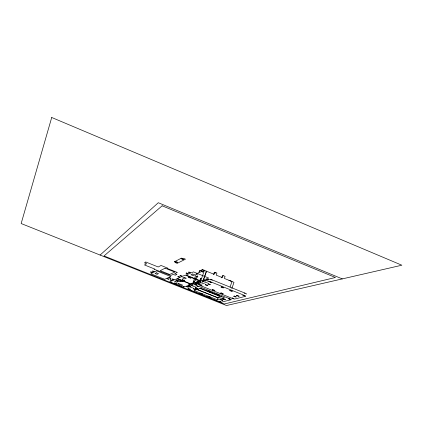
<?xml version="1.0" encoding="UTF-8"?>
<svg xmlns="http://www.w3.org/2000/svg" width="423" height="423" viewBox="0 0 423 423"><rect width="100%" height="100%" fill="white"/><g stroke="black" fill="none" stroke-linecap="round" stroke-linejoin="round"><path stroke-width="0.63" d="M230.049 287.132L231.968 281.517M231.846 288.565L233.993 282.337L224.364 278.44L225.089 276.356L223.053 275.537L222.419 275.764L221.694 277.842M217.263 299.775L224.544 297.861L200.703 288.306L194.104 290.522L217.263 299.775L217.972 297.739L221.62 296.75M218.543 298.141L219.378 295.73M223.053 275.537L222.329 277.62L216.211 275.146L216.941 273.062L214.9 272.232L214.287 272.47L213.552 274.548M214.9 272.232L214.17 274.321L204.431 270.382L203.696 270.683L203.31 271.762L202.337 272.158L202.717 271.085L203.738 271.497M196.79 283.838L197.525 281.771L195.838 282.395L195.114 284.452L196.79 283.838L195.109 284.452M203.833 270.519L204.415 270.281L202.39 269.462L201.66 271.524L202.717 271.085M199.667 280.972L200.407 278.884L200.988 278.662L200.248 280.756L199.667 280.972L200.248 280.756M199.339 284.748L204.431 270.382M202.67 281.982L206.482 271.206M202.686 281.988L206.498 271.217L205.901 271.455M191.889 285.821L196.182 273.781L196.869 273.501L197.858 273.898M193.232 283.368L193.956 281.343L194.501 281.131L193.782 283.167L193.232 283.368L193.782 283.167L194.501 281.131L193.956 281.343M196.869 273.501L196.494 274.543L197.419 274.167L197.79 273.121L198.815 272.698L199.54 270.662L200.105 270.424L201.607 271.032M196.431 276.304L194.924 280.534L196.071 280.095L197.583 275.838L196.431 276.304L197.922 276.901M200.105 270.424L199.376 272.465L201.084 271.762L201.813 269.705L202.39 269.462M100.098 255.053L158.297 202.728L342.286 278.905M200.407 278.884L200.988 278.662M195.844 282.395L197.525 281.771M193.1 288.761L193.649 288.571L195.669 289.38L195.109 289.565L193.1 288.761L193.649 288.571M195.109 289.565L195.664 289.38M228.938 280.671L229.578 280.46L231.582 281.269L230.932 281.475M209.834 291.791L210.443 291.6L208.391 290.781L207.788 290.966L218.405 295.222M215.973 294.249L216.597 294.07L218.643 294.889L218.014 295.064M220.129 299.574L220.748 299.41L222.747 300.208L222.123 300.367L220.129 299.574L220.748 299.41M222.123 300.367L222.747 300.208M198.382 284.039L197.864 284.055M244.283 293.076L245.076 293.356M198.556 284.087L199.466 284.473M211.458 279.809L210.617 279.809M196.653 289.216L217.972 297.739M197.213 289.607L201.226 291.214M201.723 291.41L203.209 292.007M203.706 292.203L217.972 297.908M199.793 288.317L219.241 296.105M214.287 272.47L215.809 273.089M211.722 279.904L212.325 280.227M188.7 287.016A1.819 0.307 19.8 0 1 188.526 286.709L197.018 283.632A1.893 0.333 19.7 0 1 199.222 284.15M246.403 294.091A1.999 0.365 19.1 0 0 245.229 293.208L211.992 279.809A2.004 0.37 19.5 0 0 209.634 279.27L200.158 282.696A1.919 0.344 19.7 0 0 200.317 283.029M197.578 284.055A2.247 0.46 -68.3 0 1 198.662 280.925A2.247 0.46 -68.3 0 1 199.402 280.935A2.247 0.46 -68.3 0 1 198.112 284.066M242.908 295.265L244.801 295.915L242.924 295.243M188.605 289.094L190.318 289.707L188.632 289.068M197.097 286.112L198.884 286.752L197.113 286.091M200.238 285.213L202.051 285.858L200.275 285.187M209.723 281.892L211.611 282.564L209.739 281.871M51.722 117.483L21.15 223.54L226.511 305.517L401.85 265.21L51.722 117.483M218.913 301.197L220.621 301.8L218.929 301.181M228.584 298.728L230.366 299.357L228.584 298.728M232.121 298.004L233.93 298.638L232.148 297.982M162.141 205.805L104.026 255.952L224.296 303.978L335.428 277.499L162.141 205.805M145.835 262.017L144.481 262.836L146.622 263.698L144.502 264.957L154.506 268.965L154.041 269.213L170.749 275.473L173.197 274.358L175.312 275.204L176.909 274.49L174.778 273.639L177.332 272.47L167.059 268.341L167.577 268.082L161.047 265.459L158.202 266.982L145.835 262.017M150.963 271.878L150.519 272.111L152.56 272.93L150.9 273.792L164.706 279.307L166.503 278.503L168.528 279.312L169.02 279.095L166.985 278.286L168.454 277.625L170.506 278.445L171.003 278.223L168.951 277.398L170.829 276.557L156.573 270.847L154.834 271.751L152.766 270.921L152.312 271.164L154.374 271.989L153.01 272.698L150.963 271.878M174.879 261.53L174.456 261.752L175.55 262.191L175.006 262.471L177.179 263.349L185.475 259.177L183.212 258.257L182.62 258.559L181.493 258.104L181.039 258.337L183.667 259.405L182.72 259.436L180.748 258.49L175.154 261.388L177.385 262.149L177.708 262.419L177.433 262.561L174.879 261.53M165.107 268.182L160.227 270.672L169.681 274.464L174.815 272.079L165.107 268.182M156.436 272.814L155.056 273.512L157.102 274.331L158.493 273.639L156.436 272.814M170.543 279.793L170.057 280.01L172.082 280.819L169.755 281.813L183.423 287.27L184.068 287.027L183.037 286.614L183.905 286.292L184.941 286.704L185.909 286.345L187.918 287.148L188.457 286.953L186.437 286.149L188.05 285.551L190.08 286.36L190.63 286.165L188.589 285.351L189.594 284.975L188.531 284.552L189.446 284.208L190.509 284.637L191.207 284.378L177.031 278.699L174.588 279.746L172.536 278.926L172.034 279.148L174.08 279.963L172.573 280.608L170.543 279.793M178.294 276.351L177.76 276.584L179.865 277.43L177.348 278.503L191.55 284.193L192.254 283.928L191.18 283.5L192.121 283.151L193.195 283.579L194.242 283.193L196.335 284.029L196.917 283.817L194.818 282.976L196.563 282.326L198.678 283.177L199.275 282.961L197.155 282.109L198.239 281.702L197.139 281.263L198.133 280.888L199.238 281.332L199.994 281.052L185.242 275.13L182.588 276.261L180.452 275.405L179.907 275.643L182.038 276.499L180.404 277.197L178.294 276.351M186.596 272.983L186.014 273.237L188.203 274.115L186.035 275.035L200.814 280.972L203.13 280.121L205.303 280.994L205.932 280.766L203.754 279.889L205.657 279.191L207.852 280.074L208.497 279.841L206.297 278.958L208.729 278.059L193.438 271.894L191.159 272.861L188.944 271.968L188.351 272.222L190.561 273.115L188.785 273.866L186.596 272.983M184.164 277.351L182.514 278.043L184.624 278.889L186.289 278.202L184.164 277.351M176.127 280.782L174.604 281.417L176.629 282.226L178.168 281.596L176.127 280.782M192.772 274.004L190.979 274.749L193.168 275.627L194.977 274.892L192.772 274.004M182.583 279.73L182.043 279.947L184.121 280.782L184.666 280.565L182.583 279.73M188.996 277.102L188.42 277.34L190.567 278.197L191.143 277.969L188.996 277.102M174.747 283.003L174.25 283.204L176.254 284.002L176.756 283.801L174.747 283.003M180.647 280.581L180.119 280.793L182.176 281.618L182.715 281.406L180.647 280.581M178.532 283.489L177.475 283.918L181.652 285.583L182.731 285.171L178.532 283.489M196.267 285.742L187.801 288.74A1.819 0.301 19.8 0 0 189.018 289.554L219.257 301.636A1.814 0.296 19.4 0 0 221.403 302.159L231.175 299.727A1.888 0.323 19.3 0 0 230.022 298.908L198.472 286.265A1.898 0.328 19.7 0 0 196.267 285.742M208.851 281.496L199.402 284.838A1.919 0.338 19.7 0 0 200.65 285.71L232.46 298.464A1.914 0.333 19.3 0 0 234.744 299.013L245.647 296.312A1.999 0.36 19.1 0 0 244.473 295.434L211.209 282.041A2.004 0.365 19.5 0 0 208.851 281.496M195.881 287.793L195.315 287.989L197.356 288.809L197.927 288.613L195.886 287.799L195.326 287.994L197.351 288.803L197.916 288.613L195.881 287.793M205.763 284.594L205.144 284.806L207.265 285.657L207.889 285.451L205.763 284.594M208.264 283.733L207.635 283.949L209.776 284.811L210.411 284.6L208.264 283.733M200.507 293.245L199.947 293.425L201.93 294.212L202.495 294.038L200.507 293.245M212.817 289.586L212.193 289.781L214.276 290.617L214.91 290.427L212.817 289.586M221.615 286.836L220.943 287.048L223.101 287.92L223.783 287.709L221.615 286.836M209.861 292.351L209.279 292.531L209.866 292.356M208.444 296.417L207.862 296.586L209.84 297.374L210.427 297.21L208.444 296.417M221.166 292.938L220.52 293.123L222.598 293.959L223.249 293.774L221.166 292.938M230.271 290.321L229.573 290.522L231.725 291.389L232.428 291.188L230.271 290.321M223.254 298.749L222.62 298.918L224.639 299.722L225.274 299.563L223.259 298.754L222.63 298.918L224.634 299.722L225.269 299.558L223.254 298.749M234.294 296.058L233.607 296.237L235.701 297.078L236.394 296.898L234.294 296.058M237.097 295.328L236.388 295.513L238.509 296.364L239.217 296.179L237.097 295.328M177.121 280.571A2.252 0.386 20 0 0 180.478 281.464A2.252 0.386 20 0 0 177.517 280.005A2.252 0.386 20 0 0 177.121 280.571"/></g></svg>
